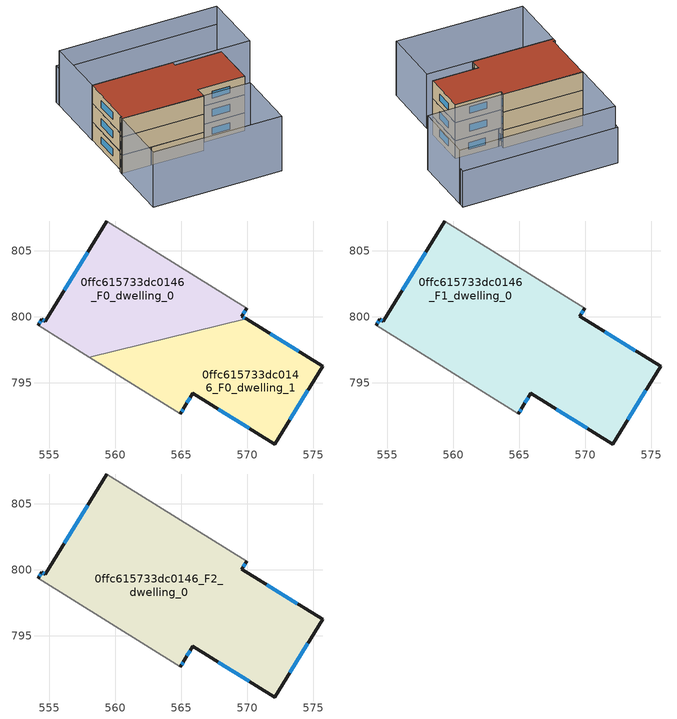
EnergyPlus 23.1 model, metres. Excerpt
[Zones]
0ffc615733dc0146_F0_dwelling_0
 floor ground (EU_floor_Construction): 569.95,800.65 569.58,800.05 569.91,799.84 558.04,796.95 554.17,799.37 554.44,799.81 554.69,799.66 559.37,807.26 z0
 wall outside (EU_wall_Construction): 559.37,807.26 554.69,799.66 554.44,799.81 554.17,799.37 / 569.91,799.84 569.58,800.05 569.95,800.65 z0:3
 wall adiabatic (EU_wall_Construction): 554.17,799.37 558.04,796.95 / 569.95,800.65 559.37,807.26 z0:3
 wall to 0ffc615733dc0146_F0_dwelling_1 (EU_wall_Construction): 558.04,796.95 569.91,799.84 z0:3
 window (EU_Window_Construction): 554.36,799.67 554.26,799.5 / 554.61,799.71 554.52,799.76 / 557.91,804.89 556.14,802.03 / 569.69,800.23 569.83,800.46 / 569.81,799.91 569.68,799.98 z0.93:2.07
0ffc615733dc0146_F0_dwelling_1
 floor ground (EU_floor_Construction): 575.71,796.27 572.07,790.37 565.85,794.2 565.23,793.16 564.92,792.65 558.04,796.95 569.91,799.84 z0
 wall outside (EU_wall_Construction): 564.92,792.65 565.23,793.16 565.85,794.2 572.07,790.37 575.71,796.27 569.91,799.84 z0:3
 wall adiabatic (EU_wall_Construction): 558.04,796.95 564.92,792.65 z0:3
 window (EU_Window_Construction): 565.02,792.81 565.14,793 / 573.9,797.38 571.72,798.73 / 573.2,792.21 574.57,794.43 / 567.79,793.01 570.13,791.56 / 565.43,793.48 565.66,793.88 z0.93:2.07
0ffc615733dc0146_F1_dwelling_0
 floor to 0ffc615733dc0146_F0_dwelling_0 (EU_floor_Construction): 569.95,800.65 569.58,800.05 569.91,799.84 558.04,796.95 554.17,799.37 554.44,799.81 554.69,799.66 559.37,807.26 z3
 floor to 0ffc615733dc0146_F0_dwelling_1 (EU_floor_Construction): 575.71,796.27 572.07,790.37 565.85,794.2 565.23,793.16 564.92,792.65 558.04,796.95 569.91,799.84 z3
 wall outside (EU_wall_Construction): 564.92,792.65 565.23,793.16 565.85,794.2 572.07,790.37 575.71,796.27 569.58,800.05 569.95,800.65 / 559.37,807.26 554.69,799.66 554.44,799.81 554.17,799.37 z3:6
 wall adiabatic (EU_wall_Construction): 554.17,799.37 564.92,792.65 / 569.95,800.65 559.37,807.26 z3:6
 window (EU_Window_Construction): 573.8,797.45 571.49,798.87 / 573.2,792.21 574.57,794.43 / 567.79,793.01 570.13,791.56 / 565.43,793.48 565.66,793.88 / 565.02,792.81 565.14,793 / 554.36,799.67 554.26,799.5 / 554.61,799.71 554.52,799.76 / 557.91,804.89 556.14,802.03 / 569.69,800.23 569.83,800.46 z3.93:5.07
0ffc615733dc0146_F2_dwelling_0
 floor to 0ffc615733dc0146_F1_dwelling_0 (EU_floor_Construction): 569.95,800.65 569.58,800.05 575.71,796.27 572.07,790.37 565.85,794.2 565.23,793.16 564.92,792.65 554.17,799.37 554.44,799.81 554.69,799.66 559.37,807.26 z6
 wall outside (EU_wall_Construction): 564.92,792.65 565.23,793.16 565.85,794.2 572.07,790.37 575.71,796.27 569.58,800.05 569.95,800.65 / 559.37,807.26 554.69,799.66 554.44,799.81 554.17,799.37 z6:9
 wall adiabatic (EU_wall_Construction): 554.17,799.37 564.92,792.65 / 569.95,800.65 559.37,807.26 z6:9
 window (EU_Window_Construction): 573.8,797.45 571.49,798.87 / 573.2,792.21 574.57,794.43 / 567.79,793.01 570.13,791.56 / 565.43,793.48 565.66,793.88 / 565.02,792.81 565.14,793 / 554.36,799.67 554.26,799.5 / 554.61,799.71 554.52,799.76 / 557.91,804.89 556.14,802.03 / 569.69,800.23 569.83,800.46 z6.93:8.07
 roof outside (EU_roof_Construction): 572.07,790.37 575.71,796.27 569.58,800.05 569.95,800.65 559.37,807.26 554.69,799.66 554.44,799.81 554.17,799.37 564.92,792.65 565.23,793.16 565.85,794.2 z9
shading: 564.5,815.58 585.3,802.74 / 585.3,802.74 580.13,794.36 / 580.13,794.36 559.33,807.21 / 559.33,807.21 564.5,815.58 / 554.17,799.37 571.03,788.83 / 571.03,788.83 566.03,780.82 / 566.03,780.82 549.16,791.36 / 549.16,791.36 554.17,799.37 z0:9; 564.95,816.31 585.75,803.49 / 585.75,803.49 585.29,802.74 / 585.29,802.74 564.49,815.56 / 564.49,815.56 564.95,816.31 z0:6
[Building]
EU S2 Campaign: North Axis=0; Terrain=City; Solar Distribution=FullExterior
[Site:Location]
Montreal-Trudeau.Intl.AP: Latitude=45.4667; Longitude=-73.75; Time Zone=-5; Elevation=36
[SizingPeriod:WeatherFileDays]
AnnualSizingPeriod: Begin Month=1; Begin Day of Month=1; End Month=12; End Day of Month=31; Day of Week for Start Day=Monday; Use Weather File Daylight Saving Period=No; Use Weather File Rain and Snow Indicators=No
[MATERIAL]
EU_InternalMass_Material: Roughness=MediumRough; Thickness=0.1; Conductivity=1; Density=1800; Specific Heat=900; Thermal Absorptance=0.9; Solar Absorptance=0.7; Visible Absorptance=0.7
[MATERIAL:NOMASS] Roughness=MediumRough; Thermal Absorptance=0.9; Solar Absorptance=0.7; Visible Absorptance=0.7
Name | Thermal Resistance
EU_wall_NoMass; EU_floor_NoMass | 1.36485
EU_roof_NoMass | 2.55992
[WINDOWMATERIAL:SIMPLEGLAZINGSYSTEM]
EU_Window_SimpleGlazing: UFactor=3.92339; Solar Heat Gain Coefficient=0.8; Visible Transmittance=0.8
[CONSTRUCTION]
EU_wall_Construction: EU_wall_NoMass
EU_roof_Construction: EU_roof_NoMass
EU_floor_Construction: EU_floor_NoMass
EU_Window_Construction: EU_Window_SimpleGlazing
EU_InternalMass_Construction: EU_InternalMass_Material
[ZONE] Type=1; Multiplier=1; Ceiling Height=autocalculate; Floor Area=autocalculate; Part of Total Floor Area=Yes
Name | Volume
0ffc615733dc0146_F0_dwelling_0 | 251.594
0ffc615733dc0146_F1_dwelling_0 | 503.18
0ffc615733dc0146_F2_dwelling_0 | 503.186
0ffc615733dc0146_F0_dwelling_1 | 251.586
[INTERNALMASS] Construction=EU_InternalMass_Construction
Name | Zone or ZoneList | Surface Area
0ffc615733dc0146_F0_dwelling_0_EU_InternalMass | 0ffc615733dc0146_F0_dwelling_0 | 83.8648
0ffc615733dc0146_F0_dwelling_1_EU_InternalMass | 0ffc615733dc0146_F0_dwelling_1 | 83.8622
0ffc615733dc0146_F1_dwelling_0_EU_InternalMass | 0ffc615733dc0146_F1_dwelling_0 | 167.729
0ffc615733dc0146_F2_dwelling_0_EU_InternalMass | 0ffc615733dc0146_F2_dwelling_0 | 167.729
[OTHEREQUIPMENT] Fuel Type=Electricity; Design Level Calculation Method=Watts/Area; Power per Zone Floor Area=1; Fraction Latent=0; Fraction Radiant=0; Fraction Lost=0; Carbon Dioxide Generation Rate=0; EndUse Subcategory=EU_Step8_InternalGains
Name | Zone or ZoneList or Space or SpaceList | Schedule
EU_Step8_InternalGain_0ffc615733dc0146_F0_dwelling_0_f000 | 0ffc615733dc0146_F0_dwelling_0 | EU_Step8_GainSchedule_0ffc615733dc0146_F0_dwelling_0_f000
EU_Step8_InternalGain_0ffc615733dc0146_F0_dwelling_1_f000 | 0ffc615733dc0146_F0_dwelling_1 | EU_Step8_GainSchedule_0ffc615733dc0146_F0_dwelling_1_f000
EU_Step8_InternalGain_0ffc615733dc0146_F1_dwelling_0_f000 | 0ffc615733dc0146_F1_dwelling_0 | EU_Step8_GainSchedule_0ffc615733dc0146_F1_dwelling_0_f000
EU_Step8_InternalGain_0ffc615733dc0146_F2_dwelling_0_f000 | 0ffc615733dc0146_F2_dwelling_0 | EU_Step8_GainSchedule_0ffc615733dc0146_F2_dwelling_0_f000
[ZONEVENTILATION:DESIGNFLOWRATE] Schedule=EU_AlwaysOn; Design Flow Rate Calculation Method=AirChanges/Hour; Air Changes per Hour=0.860309; Ventilation Type=Natural; Fan Pressure Rise=0; Fan Total Efficiency=1; Constant Term Coefficient=1; Temperature Term Coefficient=0; Velocity Term Coefficient=0; Velocity Squared Term Coefficient=0; Minimum Indoor Temperature=-100; Maximum Indoor Temperature=100; Delta Temperature=-100; Minimum Outdoor Temperature=-100; Maximum Outdoor Temperature=100; Maximum Wind Speed=40
Name | Zone or ZoneList or Space or SpaceList
EU_ConstantAir_0ffc615733dc0146_F0_dwelling_0 | 0ffc615733dc0146_F0_dwelling_0
EU_ConstantAir_0ffc615733dc0146_F0_dwelling_1 | 0ffc615733dc0146_F0_dwelling_1
EU_ConstantAir_0ffc615733dc0146_F1_dwelling_0 | 0ffc615733dc0146_F1_dwelling_0
EU_ConstantAir_0ffc615733dc0146_F2_dwelling_0 | 0ffc615733dc0146_F2_dwelling_0
[HVACTEMPLATE:THERMOSTAT] Constant Heating Setpoint=20; Constant Cooling Setpoint=50
EU_HeatOnly_0ffc615733dc0146_F0_dwelling_0; EU_HeatOnly_0ffc615733dc0146_F0_dwelling_1; EU_HeatOnly_0ffc615733dc0146_F1_dwelling_0; EU_HeatOnly_0ffc615733dc0146_F2_dwelling_0
[HVACTEMPLATE:ZONE:IDEALLOADSAIRSYSTEM] System Availability Schedule=EU_AlwaysOn; Maximum Heating Supply Air Temperature=50; Minimum Cooling Supply Air Temperature=13; Maximum Heating Supply Air Humidity Ratio=0.0156; Minimum Cooling Supply Air Humidity Ratio=0.0077; Heating Limit=NoLimit; Cooling Limit=NoLimit; Heating Availability Schedule=EU_AlwaysOn; Cooling Availability Schedule=EU_CoolingOff; Dehumidification Control Type=ConstantSensibleHeatRatio; Cooling Sensible Heat Ratio=0.7; Dehumidification Setpoint=60; Humidification Control Type=None; Humidification Setpoint=30; Outdoor Air Method=None; Outdoor Air Flow Rate per Person=0.00944; Outdoor Air Flow Rate per Zone Floor Area=0; Outdoor Air Flow Rate per Zone=0; Demand Controlled Ventilation Type=None; Outdoor Air Economizer Type=NoEconomizer; Heat Recovery Type=None; Sensible Heat Recovery Effectiveness=0.7; Latent Heat Recovery Effectiveness=0.65
Name | Template Thermostat
0ffc615733dc0146_F0_dwelling_0 | EU_HeatOnly_0ffc615733dc0146_F0_dwelling_0
0ffc615733dc0146_F0_dwelling_1 | EU_HeatOnly_0ffc615733dc0146_F0_dwelling_1
0ffc615733dc0146_F1_dwelling_0 | EU_HeatOnly_0ffc615733dc0146_F1_dwelling_0
0ffc615733dc0146_F2_dwelling_0 | EU_HeatOnly_0ffc615733dc0146_F2_dwelling_0
[SIZING:ZONE] Zone Cooling Design Supply Air Temperature Input Method=SupplyAirTemperature; Zone Cooling Design Supply Air Temperature=13; Zone Heating Design Supply Air Temperature Input Method=SupplyAirTemperature; Zone Heating Design Supply Air Temperature=50; Zone Cooling Design Supply Air Humidity Ratio=0.008; Zone Heating Design Supply Air Humidity Ratio=0.008; Cooling Design Air Flow Method=DesignDay; Cooling Design Air Flow Rate=0; Cooling Minimum Air Flow per Zone Floor Area=0.000762; Cooling Minimum Air Flow=0; Cooling Minimum Air Flow Fraction=0.2; Heating Design Air Flow Method=DesignDay; Heating Design Air Flow Rate=0; Heating Maximum Air Flow per Zone Floor Area=0.002032; Heating Maximum Air Flow=0.141576; Heating Maximum Air Flow Fraction=0.3; Account for Dedicated Outdoor Air System=No; Dedicated Outdoor Air System Control Strategy=NeutralSupplyAir; Dedicated Outdoor Air Low Setpoint Temperature for Design=autosize; Dedicated Outdoor Air High Setpoint Temperature for Design=autosize; Zone Load Sizing Method=Sensible Load Only No Latent Load; Zone Latent Cooling Design Supply Air Humidity Ratio Input Method=HumidityRatioDifference; Zone Cooling Design Supply Air Humidity Ratio Difference=0.005; Zone Latent Heating Design Supply Air Humidity Ratio Input Method=HumidityRatioDifference; Zone Humidification Design Supply Air Humidity Ratio Difference=0.005
0ffc615733dc0146_F0_dwelling_0; 0ffc615733dc0146_F0_dwelling_1; 0ffc615733dc0146_F1_dwelling_0; 0ffc615733dc0146_F2_dwelling_0
[SCHEDULE:CONSTANT]
Name | Hourly Value
EU_AlwaysOn | 1
EU_CoolingOff | 0
[SCHEDULE:FILE] Column Number=1; Rows to Skip at Top=0; Number of Hours of Data=8760; Column Separator=Comma; Interpolate to Timestep=No; Minutes per Item=60; Adjust Schedule for Daylight Savings=Yes
Name | File
EU_Step8_GainSchedule_0ffc615733dc0146_F0_dwelling_0_f000 | ../../schedules/0ffc615733dc0146/0ffc615733dc0146_F0_dwelling_0_f000_gain.csv
EU_Step8_GainSchedule_0ffc615733dc0146_F0_dwelling_1_f000 | ../../schedules/0ffc615733dc0146/0ffc615733dc0146_F0_dwelling_1_f000_gain.csv
EU_Step8_GainSchedule_0ffc615733dc0146_F1_dwelling_0_f000 | ../../schedules/0ffc615733dc0146/0ffc615733dc0146_F1_dwelling_0_f000_gain.csv
EU_Step8_GainSchedule_0ffc615733dc0146_F2_dwelling_0_f000 | ../../schedules/0ffc615733dc0146/0ffc615733dc0146_F2_dwelling_0_f000_gain.csv
